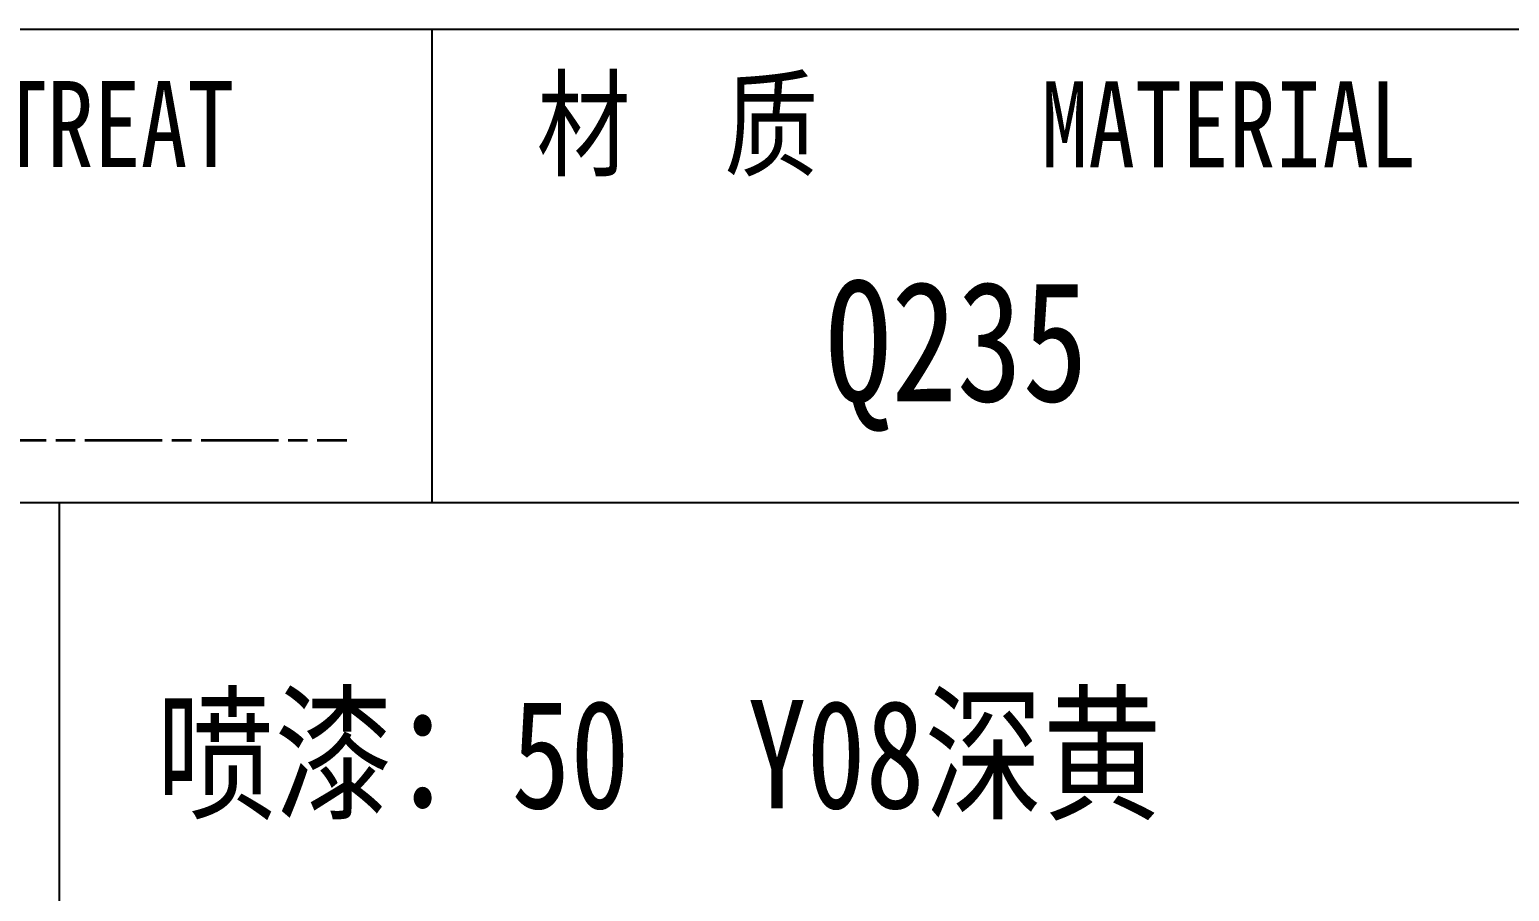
# Model space of a CAD drawing. Header units: millimetres. Extents: x 1333 to 129696, y -57210 to 105899.
# Drawn here: x 56152.4 to 56324.3, y 101187.7 to 101287.9 of the extents above; entities that cross this region are included whole.
import ezdxf
from ezdxf.enums import TextEntityAlignment as Align

# ---------------------------------------------------------------- set-up
doc = ezdxf.new("R2010")
doc.units = ezdxf.units.MM
doc.header["$LTSCALE"] = 0.5
doc.linetypes.add('AM_ISO08W050x2', pattern=[9, 6, -0.75, 1.5, -0.75])
for name, color, linetype in [('图\\M+19E79\\M+195B6\\M+18E9A', 7, 'Continuous'), ('材质', 7, 'Continuous'), ('表面处理', 7, 'Continuous')]:
    doc.layers.add(name, color=color, linetype=linetype)
doc.layers.add('图框', color=7, linetype='Continuous', lineweight=18)
doc.layers.add('粗点划线', color=6, linetype='AM_ISO08W050x2', lineweight=35)
doc.styles.add('国标', font='simfang.ttf', dxfattribs={"width": 0.8})

# ---------------------------------------------------------------- blocks, each defined once
blk = doc.blocks.new('GZDEH零件A3图框V01版')
at = {"layer": '图\\M+19E79\\M+195B6\\M+18E9A', "color": 7}
blk.add_line((3272.49, -1788.461), (3092.49, -1788.461), dxfattribs=at)
at = {"layer": '图\\M+19E79\\M+195B6\\M+18E9A', "color": 9}
for p, q in [((3272.49, -1788.461), (3092.49, -1788.461)), ((3124.99, -1788.461), (3124.99, -1802.211)), ((3181.99, -1802.211), (3092.49, -1802.211)), ((3114.17, -1802.211), (3114.17, -1815.961))]:
    blk.add_line(p, q, dxfattribs=at)
at = {"layer": '图\\M+19E79\\M+195B6\\M+18E9A', "color": 9, "style": '国标', "width": 0.8}
blk.add_text('材  质', height=2.5, dxfattribs=at).set_placement((3128.037, -1792.46))
for s, p in [('HEAT TREAT', (3112.454, -1792.456)), ('MATERIAL', (3148.136, -1792.46))]:
    blk.add_text(s, height=2.5, dxfattribs=at).set_placement(p, align=Align.CENTER)
blk = doc.blocks.new('DEH A3')
at = {"layer": '图框'}
blk.add_blockref('GZDEH零件A3图框V01版', (-2857.49, 1846.461), dxfattribs=at)

msp = doc.modelspace()

# ---------------------------------------------------------------- linework, layer by layer
at = {"layer": '粗点划线', "color": 6, "linetype": 'AM_ISO08W050x2', "ltscale": 3}
msp.add_line((56077.799, 101240.197), (56189.243, 101240.197), dxfattribs=at)

# ---------------------------------------------------------------- block references
at = {"layer": '图框', "xscale": 4, "yscale": 4, "zscale": 4}
msp.add_blockref('DEH A3', (55129.101, 101055.911), dxfattribs=at)

# ---------------------------------------------------------------- texts
at = {"layer": '材质', "color": 3, "style": '国标', "width": 0.8}
msp.add_text('Q235', height=14, dxfattribs=at).set_placement((56244.861, 101244.694))
at = {"layer": '表面处理', "color": 3, "style": '国标', "width": 0.8}
msp.add_text('喷漆：50  Y08深黄', height=12.6, dxfattribs=at).set_placement((56167.108, 101197.399))

doc.saveas('drawing.dxf')
